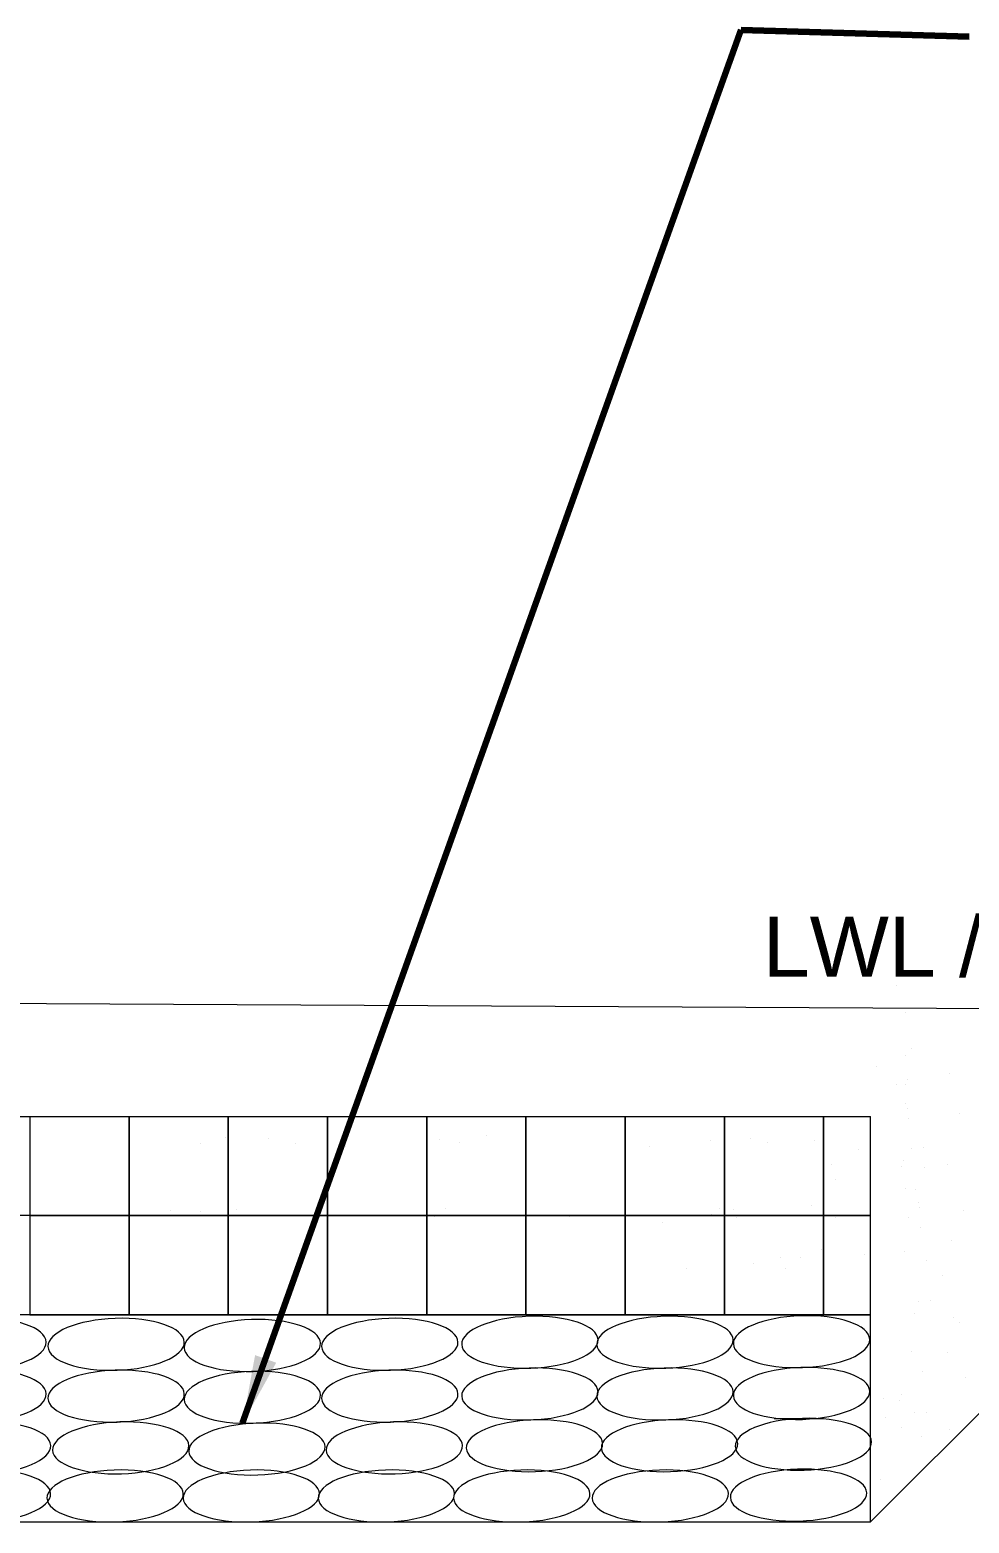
# Model space of a CAD drawing. Header units: inches. Extents: x -885 to 26362, y -28010 to 990.
# Drawn here: x 4418.85 to 4431.23, y -17633.19 to -17613.51 of the extents above; entities that cross this region are included whole.
import ezdxf

# ---------------------------------------------------------------- set-up
doc = ezdxf.new("R2010")
doc.units = ezdxf.units.IN
doc.header["$MEASUREMENT"] = 0
doc.layers.add('LINE', color=7, linetype='Continuous')
doc.styles.add('Arial-200', font='arial.ttf')
doc.styles.get("Standard").update_dxf_attribs({"font": 'arial.ttf'})
doc.dimstyles.get("Standard").update_dxf_attribs({"dimtxt": 0.18, "dimasz": 0.18, "dimexe": 0.18, "dimexo": 0.0625, "dimgap": 0.09, "dimtad": 0, "dimtih": 1, "dimtoh": 1, "dimdec": 4, "dimzin": 0, "dimdsep": 46, "dimtxsty": 'Standard', "dimcen": 0.09, "dimadec": 0, "dimazin": 0, "dimtfac": 1, "dimtdec": 4, "dimtofl": 0, "dimtmove": 0, "dimatfit": 3, "dimfxl": 1, "dimtolj": 1, "dimtzin": 0, "dimarcsym": 0})

msp = doc.modelspace()

# ---------------------------------------------------------------- linework, layer by layer
at = {"color": 0, "linetype": 'Continuous', "lineweight": 20, "ltscale": 0.5}
for p, q in [((4413.621314, -17627.828398), (4429.929548, -17627.828399)), ((4413.621314, -17627.828398), (4429.929548, -17627.828399)), ((4429.929548, -17630.44324), (4414.052065, -17630.443237)), ((4429.929548, -17630.44324), (4414.052065, -17630.443237))]:
    msp.add_line(p, q, dxfattribs=at)
at = {"linetype": 'ByBlock', "lineweight": 20, "ltscale": 0.5}
for p, q in [((4429.929548, -17630.443237), (4429.929548, -17627.828399)), ((4429.929548, -17630.443237), (4429.929548, -17627.828399)), ((4429.929548, -17633.171047), (4429.929548, -17629.925771)), ((4429.929548, -17633.171047), (4429.929548, -17629.925771))]:
    msp.add_line(p, q, dxfattribs=at)
at = {"layer": 'LINE', "color": 7, "lineweight": 20, "ltscale": 0.5}
for p, q in [((4430.268127, -17626.103426), (4430.268127, -17626.103426)), ((4430.268127, -17626.103426), (4430.268127, -17626.103426)), ((4429.929548, -17633.171047), (4436.662685, -17626.43791)), ((4429.929548, -17633.171047), (4436.662685, -17626.43791)), ((4430.394177, -17626.453399), (4430.394177, -17626.453399)), ((4430.394177, -17626.453399), (4430.394177, -17626.453399)), ((4430.394522, -17627.02579), (4430.394522, -17627.02579)), ((4430.394522, -17627.02579), (4430.394522, -17627.02579)), ((4430.473081, -17626.937531), (4430.473081, -17626.937531)), ((4430.473081, -17626.937531), (4430.473081, -17626.937531)), ((4430.001496, -17627.1732), (4430.001496, -17627.1732)), ((4430.001496, -17627.1732), (4430.001496, -17627.1732)), ((4430.969771, -17627.260066), (4430.969771, -17627.260066)), ((4430.969771, -17627.260066), (4430.969771, -17627.260066)), ((4430.268127, -17627.410845), (4430.268127, -17627.410845)), ((4430.268127, -17627.410845), (4430.268127, -17627.410845)), ((4430.394522, -17627.411114), (4430.394522, -17627.411114)), ((4430.394522, -17627.411114), (4430.394522, -17627.411114)), ((4430.419704, -17627.341425), (4430.419704, -17627.341425)), ((4430.419704, -17627.341425), (4430.419704, -17627.341425)), ((4430.394522, -17627.656057), (4430.394522, -17627.656057)), ((4430.394522, -17627.656057), (4430.394522, -17627.656057)), ((4418.850991, -17627.828398), (4418.850991, -17628.482108)), ((4418.850991, -17627.828398), (4418.850991, -17628.482108)), ((4420.158411, -17627.828398), (4420.158411, -17628.482108)), ((4420.158411, -17628.482108), (4420.158411, -17627.828398)), ((4420.158411, -17627.828398), (4420.158411, -17628.482108)), ((4420.158411, -17628.482108), (4420.158411, -17627.828398)), ((4421.46583, -17628.482108), (4421.46583, -17627.828398)), ((4421.46583, -17627.828398), (4421.46583, -17628.482108)), ((4421.46583, -17628.482108), (4421.46583, -17627.828398)), ((4421.46583, -17627.828398), (4421.46583, -17628.482108)), ((4422.773249, -17628.482108), (4422.773249, -17627.828398)), ((4422.773249, -17627.828398), (4422.773249, -17628.482108)), ((4422.773249, -17628.482108), (4422.773249, -17627.828398)), ((4422.773249, -17627.828398), (4422.773249, -17628.482108)), ((4424.080668, -17628.482108), (4424.080668, -17627.828398)), ((4424.080668, -17628.482108), (4424.080668, -17627.828398)), ((4424.080668, -17627.828399), (4424.080668, -17628.482108)), ((4424.080668, -17627.828399), (4424.080668, -17628.482108)), ((4425.388087, -17628.482108), (4425.388087, -17627.828399)), ((4425.388087, -17628.482108), (4425.388087, -17627.828399)), ((4425.388088, -17627.828399), (4425.388087, -17628.482108)), ((4425.388088, -17627.828399), (4425.388087, -17628.482108)), ((4426.695507, -17628.482108), (4426.695507, -17627.828399)), ((4426.695507, -17627.828399), (4426.695507, -17628.482108)), ((4426.695507, -17628.482108), (4426.695507, -17627.828399)), ((4426.695507, -17627.828399), (4426.695507, -17628.482108)), ((4428.002926, -17628.482108), (4428.002926, -17627.828399)), ((4428.002926, -17627.828399), (4428.002926, -17628.482108)), ((4428.002926, -17628.482108), (4428.002926, -17627.828399)), ((4428.002926, -17627.828399), (4428.002926, -17628.482108)), ((4429.310345, -17628.482108), (4429.310345, -17627.828399)), ((4429.310345, -17627.828399), (4429.310345, -17628.482108)), ((4429.310345, -17628.482108), (4429.310345, -17627.828399)), ((4429.310345, -17627.828399), (4429.310345, -17628.482108)), ((4430.419704, -17627.726749), (4430.419704, -17627.726749)), ((4430.419704, -17627.726749), (4430.419704, -17627.726749)), ((4430.427676, -17627.855363), (4430.427676, -17627.855363)), ((4430.427676, -17627.855363), (4430.427676, -17627.855363)), ((4431.09675, -17627.793341), (4431.09675, -17627.793341)), ((4431.09675, -17627.793341), (4431.09675, -17627.793341)), ((4421.432123, -17628.103073), (4421.432123, -17628.103073)), ((4421.432123, -17628.103073), (4421.432123, -17628.103073)), ((4424.864359, -17628.085609), (4424.864359, -17628.085609)), ((4424.864359, -17628.085609), (4424.864359, -17628.085609)), ((4421.095792, -17628.184102), (4421.095792, -17628.184102)), ((4421.095792, -17628.184102), (4421.095792, -17628.184102)), ((4422.000843, -17628.12076), (4422.000843, -17628.12076)), ((4422.000843, -17628.12076), (4422.000843, -17628.12076)), ((4422.355484, -17628.179675), (4422.355484, -17628.179675)), ((4422.355484, -17628.179675), (4422.355484, -17628.179675)), ((4423.00595, -17628.222923), (4423.00595, -17628.222923)), ((4423.00595, -17628.222923), (4423.00595, -17628.222923)), ((4424.243418, -17628.127726), (4424.243418, -17628.127726)), ((4424.243418, -17628.127726), (4424.243418, -17628.127726)), ((4424.505929, -17628.168408), (4424.505929, -17628.168408)), ((4424.505929, -17628.168408), (4424.505929, -17628.168408)), ((4425.38203, -17628.192628), (4425.38203, -17628.192628)), ((4425.38203, -17628.192628), (4425.38203, -17628.192628)), ((4427.017568, -17628.218418), (4427.017568, -17628.218418)), ((4427.017568, -17628.218418), (4427.017568, -17628.218418)), ((4427.8222, -17628.148164), (4427.8222, -17628.148164)), ((4427.8222, -17628.148164), (4427.8222, -17628.148164)), ((4428.342321, -17628.121773), (4428.342321, -17628.121773)), ((4428.342321, -17628.121773), (4428.342321, -17628.121773)), ((4428.573618, -17628.176403), (4428.573618, -17628.176403)), ((4428.573618, -17628.176403), (4428.573618, -17628.176403)), ((4429.192042, -17628.15024), (4429.192042, -17628.15024)), ((4429.192042, -17628.15024), (4429.192042, -17628.15024)), ((4429.766769, -17628.270702), (4429.766769, -17628.270702)), ((4429.766769, -17628.270702), (4429.766769, -17628.270702)), ((4430.473081, -17628.24495), (4430.473081, -17628.24495)), ((4430.473081, -17628.24495), (4430.473081, -17628.24495)), ((4430.62151, -17628.238469), (4430.62151, -17628.238469)), ((4430.62151, -17628.238469), (4430.62151, -17628.238469)), ((4418.850991, -17628.482108), (4418.850991, -17629.135818)), ((4418.850991, -17628.482108), (4418.850991, -17629.135818)), ((4420.158411, -17628.482108), (4420.158411, -17629.135818)), ((4420.158411, -17629.135818), (4420.158411, -17628.482108)), ((4420.158411, -17628.482108), (4420.158411, -17629.135818)), ((4420.158411, -17629.135818), (4420.158411, -17628.482108)), ((4421.46583, -17629.135818), (4421.46583, -17628.482108)), ((4421.46583, -17628.482108), (4421.46583, -17629.135818)), ((4421.46583, -17629.135818), (4421.46583, -17628.482108)), ((4421.46583, -17628.482108), (4421.46583, -17629.135818)), ((4422.773249, -17629.135818), (4422.773249, -17628.482108)), ((4422.773249, -17628.482108), (4422.773249, -17629.135818)), ((4422.773249, -17629.135818), (4422.773249, -17628.482108)), ((4422.773249, -17628.482108), (4422.773249, -17629.135818)), ((4424.080668, -17628.482108), (4424.080668, -17629.135818)), ((4424.080668, -17629.135818), (4424.080668, -17628.482108)), ((4424.080668, -17628.482108), (4424.080668, -17629.135818)), ((4424.080668, -17629.135818), (4424.080668, -17628.482108)), ((4425.388087, -17628.482108), (4425.388087, -17629.135818)), ((4425.388087, -17629.135818), (4425.388087, -17628.482108)), ((4425.388087, -17628.482108), (4425.388087, -17629.135818)), ((4425.388087, -17629.135818), (4425.388087, -17628.482108)), ((4426.695507, -17629.135818), (4426.695507, -17628.482108)), ((4426.695507, -17628.482108), (4426.695507, -17629.135818)), ((4426.695507, -17629.135818), (4426.695507, -17628.482108)), ((4426.695507, -17628.482108), (4426.695507, -17629.135818)), ((4428.002926, -17629.135818), (4428.002926, -17628.482108)), ((4428.002926, -17628.482108), (4428.002926, -17629.135818)), ((4428.002926, -17629.135818), (4428.002926, -17628.482108)), ((4428.002926, -17628.482108), (4428.002926, -17629.135818)), ((4429.310345, -17629.135818), (4429.310345, -17628.482108)), ((4429.310345, -17628.482108), (4429.310345, -17629.135818)), ((4429.310345, -17629.135818), (4429.310345, -17628.482108)), ((4429.310345, -17628.482108), (4429.310345, -17629.135818)), ((4429.409779, -17628.458987), (4429.409779, -17628.458987)), ((4429.409779, -17628.458987), (4429.409779, -17628.458987)), ((4430.341145, -17628.49216), (4430.341145, -17628.49216)), ((4430.341145, -17628.49216), (4430.341145, -17628.49216)), ((4430.364418, -17628.414441), (4430.364418, -17628.414441)), ((4430.364418, -17628.414441), (4430.364418, -17628.414441)), ((4430.641315, -17628.506442), (4430.641315, -17628.506442)), ((4430.641315, -17628.506442), (4430.641315, -17628.506442)), ((4430.936242, -17628.459562), (4430.936242, -17628.459562)), ((4430.936242, -17628.459562), (4430.936242, -17628.459562)), ((4429.470113, -17628.657312), (4429.470113, -17628.657312)), ((4429.470113, -17628.657312), (4429.470113, -17628.657312)), ((4430.383397, -17628.77278), (4430.383397, -17628.77278)), ((4430.383397, -17628.77278), (4430.383397, -17628.77278)), ((4430.515265, -17628.786736), (4430.515265, -17628.786736)), ((4430.515265, -17628.786736), (4430.515265, -17628.786736)), ((4420.706645, -17629.073922), (4420.706645, -17629.073922)), ((4420.706645, -17629.073922), (4420.706645, -17629.073922)), ((4421.105456, -17629.084077), (4421.105456, -17629.084077)), ((4421.105456, -17629.084077), (4421.105456, -17629.084077)), ((4421.571133, -17629.048933), (4421.571133, -17629.048933)), ((4421.571133, -17629.048933), (4421.571133, -17629.048933)), ((4422.686843, -17629.100451), (4422.686843, -17629.100451)), ((4422.686843, -17629.100451), (4422.686843, -17629.100451)), ((4424.330252, -17629.043206), (4424.330252, -17629.043206)), ((4424.330252, -17629.043206), (4424.330252, -17629.043206)), ((4427.941508, -17629.04654), (4427.941508, -17629.04654)), ((4427.941508, -17629.04654), (4427.941508, -17629.04654)), ((4428.122083, -17629.053662), (4428.122083, -17629.053662)), ((4428.122083, -17629.053662), (4428.122083, -17629.053662)), ((4429.154088, -17629.000126), (4429.154088, -17629.000126)), ((4429.154088, -17629.000126), (4429.154088, -17629.000126)), ((4430.559968, -17628.958694), (4430.559968, -17628.958694)), ((4430.559968, -17628.958694), (4430.559968, -17628.958694)), ((4430.568133, -17629.027688), (4430.568133, -17629.027688)), ((4430.568133, -17629.027688), (4430.568133, -17629.027688)), ((4431.156707, -17629.074654), (4431.156707, -17629.074654)), ((4431.156707, -17629.074654), (4431.156707, -17629.074654)), ((4418.850991, -17629.135818), (4418.197282, -17629.135818)), ((4418.850991, -17629.135818), (4418.197282, -17629.135818)), ((4418.850991, -17629.135818), (4418.850991, -17629.789527)), ((4419.504701, -17629.135818), (4418.850991, -17629.135818)), ((4418.850991, -17629.135818), (4419.504701, -17629.135818)), ((4418.850991, -17629.135818), (4418.850991, -17629.789527)), ((4419.504701, -17629.135818), (4418.850991, -17629.135818)), ((4418.850991, -17629.135818), (4419.504701, -17629.135818)), ((4420.158411, -17629.135818), (4419.504701, -17629.135818)), ((4419.504701, -17629.135818), (4420.158411, -17629.135818)), ((4420.158411, -17629.135818), (4419.504701, -17629.135818)), ((4419.504701, -17629.135818), (4420.158411, -17629.135818)), ((4420.158411, -17629.135818), (4420.158411, -17629.789527)), ((4420.81212, -17629.135818), (4420.158411, -17629.135818)), ((4420.158411, -17629.789527), (4420.158411, -17629.135818)), ((4420.158411, -17629.135818), (4420.81212, -17629.135818)), ((4420.158411, -17629.135818), (4420.158411, -17629.789527)), ((4420.81212, -17629.135818), (4420.158411, -17629.135818)), ((4420.158411, -17629.789527), (4420.158411, -17629.135818)), ((4420.158411, -17629.135818), (4420.81212, -17629.135818)), ((4420.228916, -17629.141369), (4420.228916, -17629.141369)), ((4420.228916, -17629.141369), (4420.228916, -17629.141369)), ((4421.46583, -17629.135818), (4420.81212, -17629.135818)), ((4420.81212, -17629.135818), (4421.46583, -17629.135818)), ((4421.46583, -17629.135818), (4420.81212, -17629.135818)), ((4420.81212, -17629.135818), (4421.46583, -17629.135818)), ((4421.46583, -17629.789527), (4421.46583, -17629.135818)), ((4421.46583, -17629.135818), (4421.46583, -17629.789527)), ((4422.119539, -17629.135818), (4421.46583, -17629.135818)), ((4421.46583, -17629.135818), (4422.119539, -17629.135818)), ((4421.46583, -17629.789527), (4421.46583, -17629.135818)), ((4421.46583, -17629.135818), (4421.46583, -17629.789527)), ((4422.119539, -17629.135818), (4421.46583, -17629.135818)), ((4421.46583, -17629.135818), (4422.119539, -17629.135818)), ((4422.773249, -17629.135818), (4422.119539, -17629.135818)), ((4422.119539, -17629.135818), (4422.773249, -17629.135818)), ((4422.773249, -17629.135818), (4422.119539, -17629.135818)), ((4422.119539, -17629.135818), (4422.773249, -17629.135818)), ((4422.773249, -17629.789527), (4422.773249, -17629.135818)), ((4422.773249, -17629.135818), (4422.773249, -17629.789527)), ((4423.426959, -17629.135818), (4422.773249, -17629.135818)), ((4422.773249, -17629.135818), (4423.426959, -17629.135818)), ((4422.773249, -17629.789527), (4422.773249, -17629.135818)), ((4422.773249, -17629.135818), (4422.773249, -17629.789527)), ((4423.426959, -17629.135818), (4422.773249, -17629.135818)), ((4422.773249, -17629.135818), (4423.426959, -17629.135818)), ((4424.080668, -17629.135818), (4423.426959, -17629.135818)), ((4423.426959, -17629.135818), (4424.080668, -17629.135818)), ((4424.080668, -17629.135818), (4423.426959, -17629.135818)), ((4423.426959, -17629.135818), (4424.080668, -17629.135818)), ((4424.080668, -17629.135818), (4424.080668, -17629.789527)), ((4424.734378, -17629.135818), (4424.080668, -17629.135818)), ((4424.080668, -17629.789527), (4424.080668, -17629.135818)), ((4424.080668, -17629.135818), (4424.734378, -17629.135818)), ((4424.080668, -17629.135818), (4424.080668, -17629.789527)), ((4424.734378, -17629.135818), (4424.080668, -17629.135818)), ((4424.080668, -17629.789527), (4424.080668, -17629.135818)), ((4424.080668, -17629.135818), (4424.734378, -17629.135818)), ((4424.179262, -17629.149412), (4424.179262, -17629.149412)), ((4424.179262, -17629.149412), (4424.179262, -17629.149412)), ((4425.388087, -17629.135818), (4424.734378, -17629.135818)), ((4424.734378, -17629.135818), (4425.388087, -17629.135818)), ((4425.388087, -17629.135818), (4424.734378, -17629.135818)), ((4424.734378, -17629.135818), (4425.388087, -17629.135818)), ((4425.388087, -17629.789527), (4425.388087, -17629.135818)), ((4425.388087, -17629.135818), (4426.041797, -17629.135818)), ((4425.388087, -17629.789527), (4425.388087, -17629.135818)), ((4425.388087, -17629.135818), (4426.041797, -17629.135818)), ((4425.388088, -17629.135818), (4425.388087, -17629.789527)), ((4426.041797, -17629.135818), (4425.388088, -17629.135818)), ((4425.388088, -17629.135818), (4425.388087, -17629.789527)), ((4426.041797, -17629.135818), (4425.388088, -17629.135818)), ((4425.968094, -17629.148798), (4425.968094, -17629.148798)), ((4425.968094, -17629.148798), (4425.968094, -17629.148798)), ((4426.695507, -17629.135818), (4426.041797, -17629.135818)), ((4426.041797, -17629.135818), (4426.695507, -17629.135818)), ((4426.695507, -17629.135818), (4426.041797, -17629.135818)), ((4426.041797, -17629.135818), (4426.695507, -17629.135818)), ((4426.695507, -17629.789527), (4426.695507, -17629.135818)), ((4426.695507, -17629.135818), (4426.695507, -17629.789527)), ((4427.349216, -17629.135818), (4426.695507, -17629.135818)), ((4426.695507, -17629.135818), (4427.349216, -17629.135818)), ((4426.695507, -17629.789527), (4426.695507, -17629.135818)), ((4426.695507, -17629.135818), (4426.695507, -17629.789527)), ((4427.349216, -17629.135818), (4426.695507, -17629.135818)), ((4426.695507, -17629.135818), (4427.349216, -17629.135818)), ((4427.185361, -17629.226711), (4427.185361, -17629.226711)), ((4427.185361, -17629.226711), (4427.185361, -17629.226711)), ((4428.002926, -17629.135818), (4427.349216, -17629.135818)), ((4427.349216, -17629.135818), (4428.002926, -17629.135818)), ((4428.002926, -17629.135818), (4427.349216, -17629.135818)), ((4427.349216, -17629.135818), (4428.002926, -17629.135818)), ((4427.831986, -17629.117975), (4427.831986, -17629.117975)), ((4427.831986, -17629.117975), (4427.831986, -17629.117975)), ((4428.002926, -17629.789527), (4428.002926, -17629.135818)), ((4428.002926, -17629.135818), (4428.002926, -17629.789527)), ((4428.656636, -17629.135818), (4428.002926, -17629.135818)), ((4428.002926, -17629.135818), (4428.656636, -17629.135818)), ((4428.002926, -17629.789527), (4428.002926, -17629.135818)), ((4428.002926, -17629.135818), (4428.002926, -17629.789527)), ((4428.656636, -17629.135818), (4428.002926, -17629.135818)), ((4428.002926, -17629.135818), (4428.656636, -17629.135818)), ((4428.158177, -17629.155966), (4428.158177, -17629.155966)), ((4428.158177, -17629.155966), (4428.158177, -17629.155966)), ((4429.310345, -17629.135818), (4428.656636, -17629.135818)), ((4428.656636, -17629.135818), (4429.310345, -17629.135818)), ((4429.310345, -17629.135818), (4428.656636, -17629.135818)), ((4428.656636, -17629.135818), (4429.310345, -17629.135818)), ((4429.310345, -17629.789527), (4429.310345, -17629.135818)), ((4429.310345, -17629.135818), (4429.310345, -17629.789527)), ((4429.929548, -17629.135818), (4429.310345, -17629.135818)), ((4429.310345, -17629.135818), (4429.929548, -17629.135818)), ((4429.310345, -17629.789527), (4429.310345, -17629.135818)), ((4429.310345, -17629.135818), (4429.310345, -17629.789527)), ((4429.929548, -17629.135818), (4429.310345, -17629.135818)), ((4429.310345, -17629.135818), (4429.929548, -17629.135818)), ((4429.465597, -17629.155966), (4429.465597, -17629.155966)), ((4429.465597, -17629.155966), (4429.465597, -17629.155966)), ((4430.427676, -17629.162782), (4430.427676, -17629.162782)), ((4430.427676, -17629.162782), (4430.427676, -17629.162782)), ((4430.587938, -17629.295661), (4430.587938, -17629.295661)), ((4430.587938, -17629.295661), (4430.587938, -17629.295661)), ((4430.993452, -17629.468295), (4430.993452, -17629.468295)), ((4430.993452, -17629.468295), (4430.993452, -17629.468295)), ((4428.743024, -17629.688697), (4428.743024, -17629.688697)), ((4428.743024, -17629.688697), (4428.743024, -17629.688697)), ((4429.005659, -17629.683758), (4429.005659, -17629.683758)), ((4429.005659, -17629.683758), (4429.005659, -17629.683758)), ((4429.280181, -17629.581988), (4429.280181, -17629.581988)), ((4429.280181, -17629.581988), (4429.280181, -17629.581988)), ((4429.854672, -17629.64669), (4429.854672, -17629.64669)), ((4429.854672, -17629.64669), (4429.854672, -17629.64669)), ((4430.374299, -17629.613562), (4430.374299, -17629.613562)), ((4430.374299, -17629.613562), (4430.374299, -17629.613562)), ((4418.850991, -17629.789527), (4418.850991, -17630.443237)), ((4418.850991, -17629.789527), (4418.850991, -17630.443237)), ((4420.158411, -17629.789527), (4420.158411, -17630.443237)), ((4420.158411, -17630.443237), (4420.158411, -17629.789527)), ((4420.158411, -17629.789527), (4420.158411, -17630.443237)), ((4420.158411, -17630.443237), (4420.158411, -17629.789527)), ((4421.46583, -17630.443237), (4421.46583, -17629.789527)), ((4421.46583, -17629.789527), (4421.46583, -17630.443237)), ((4421.46583, -17630.443237), (4421.46583, -17629.789527)), ((4421.46583, -17629.789527), (4421.46583, -17630.443237)), ((4422.773249, -17630.443237), (4422.773249, -17629.789527)), ((4422.773249, -17629.789527), (4422.773249, -17630.443237)), ((4422.773249, -17630.443237), (4422.773249, -17629.789527)), ((4422.773249, -17629.789527), (4422.773249, -17630.443237)), ((4424.080668, -17629.789527), (4424.080668, -17630.443237)), ((4424.080668, -17630.443237), (4424.080668, -17629.789527)), ((4424.080668, -17629.789527), (4424.080668, -17630.443237)), ((4424.080668, -17630.443237), (4424.080668, -17629.789527)), ((4425.388087, -17629.789527), (4425.388087, -17630.443237)), ((4425.388087, -17630.443237), (4425.388087, -17629.789527)), ((4425.388087, -17629.789527), (4425.388087, -17630.443237)), ((4425.388087, -17630.443237), (4425.388087, -17629.789527)), ((4426.695507, -17630.443237), (4426.695507, -17629.789527)), ((4426.695507, -17629.789527), (4426.695507, -17630.443237)), ((4426.695507, -17630.443237), (4426.695507, -17629.789527)), ((4426.695507, -17629.789527), (4426.695507, -17630.443237)), ((4427.504468, -17629.833118), (4427.504468, -17629.833118)), ((4427.504468, -17629.833118), (4427.504468, -17629.833118)), ((4428.002926, -17630.443237), (4428.002926, -17629.789527)), ((4428.002926, -17629.789527), (4428.002926, -17630.443237)), ((4428.002926, -17630.443237), (4428.002926, -17629.789527)), ((4428.002926, -17629.789527), (4428.002926, -17630.443237)), ((4428.384594, -17629.771495), (4428.384594, -17629.771495)), ((4428.384594, -17629.771495), (4428.384594, -17629.771495)), ((4428.811887, -17629.833118), (4428.811887, -17629.833118)), ((4428.811887, -17629.833118), (4428.811887, -17629.833118)), ((4429.310345, -17630.443237), (4429.310345, -17629.789527)), ((4429.310345, -17629.789527), (4429.310345, -17630.443237)), ((4429.310345, -17630.443237), (4429.310345, -17629.789527)), ((4429.310345, -17629.789527), (4429.310345, -17630.443237)), ((4430.661074, -17629.720575), (4430.661074, -17629.720575)), ((4430.661074, -17629.720575), (4430.661074, -17629.720575)), ((4430.882865, -17629.925933), (4430.882865, -17629.925933)), ((4430.882865, -17629.925933), (4430.882865, -17629.925933)), ((4430.559968, -17630.266113), (4430.559968, -17630.266113)), ((4430.559968, -17630.266113), (4430.559968, -17630.266113)), ((4430.72324, -17630.258984), (4430.72324, -17630.258984)), ((4430.72324, -17630.258984), (4430.72324, -17630.258984)), ((4418.850991, -17630.443237), (4419.504701, -17630.443237)), ((4418.850991, -17630.443237), (4419.504701, -17630.443237)), ((4419.504701, -17630.443237), (4420.158411, -17630.443237)), ((4419.504701, -17630.443237), (4420.158411, -17630.443237)), ((4420.158411, -17630.443237), (4420.81212, -17630.443237)), ((4420.158411, -17630.443237), (4420.81212, -17630.443237)), ((4420.81212, -17630.443237), (4421.46583, -17630.443237)), ((4420.81212, -17630.443237), (4421.46583, -17630.443237)), ((4421.46583, -17630.443237), (4422.119539, -17630.443237)), ((4421.46583, -17630.443237), (4422.119539, -17630.443237)), ((4422.119539, -17630.443237), (4422.773249, -17630.443237)), ((4422.119539, -17630.443237), (4422.773249, -17630.443237)), ((4422.773249, -17630.443237), (4423.426959, -17630.443237)), ((4422.773249, -17630.443237), (4423.426959, -17630.443237)), ((4423.426959, -17630.443237), (4424.080668, -17630.443237)), ((4423.426959, -17630.443237), (4424.080668, -17630.443237)), ((4424.080668, -17630.443237), (4424.734378, -17630.443237)), ((4424.080668, -17630.443237), (4424.734378, -17630.443237)), ((4424.734378, -17630.443237), (4425.388087, -17630.443237)), ((4424.734378, -17630.443237), (4425.388087, -17630.443237)), ((4425.388087, -17630.443237), (4426.041797, -17630.443237)), ((4425.388087, -17630.443237), (4426.041797, -17630.443237)), ((4426.041797, -17630.443237), (4426.695507, -17630.443237)), ((4426.041797, -17630.443237), (4426.695507, -17630.443237)), ((4426.695507, -17630.443237), (4427.349216, -17630.443237)), ((4426.695507, -17630.443237), (4427.349216, -17630.443237)), ((4427.349216, -17630.443237), (4428.002926, -17630.443237)), ((4427.349216, -17630.443237), (4428.002926, -17630.443237)), ((4428.002926, -17630.443237), (4429.328867, -17630.443237)), ((4428.002926, -17630.443237), (4429.328867, -17630.443237)), ((4429.310345, -17630.443237), (4429.929548, -17630.44324)), ((4429.310345, -17630.443237), (4429.929548, -17630.44324)), ((4430.506591, -17630.425065), (4430.506591, -17630.425065)), ((4430.506591, -17630.425065), (4430.506591, -17630.425065)), ((4431.021651, -17630.48346), (4431.021651, -17630.48346)), ((4431.021651, -17630.48346), (4431.021651, -17630.48346)), ((4431.103329, -17630.541025), (4431.103329, -17630.541025)), ((4431.103329, -17630.541025), (4431.103329, -17630.541025)), ((4430.461887, -17630.930259), (4430.461887, -17630.930259)), ((4430.461887, -17630.930259), (4430.461887, -17630.930259)), ((4430.940074, -17630.934666), (4430.940074, -17630.934666)), ((4430.940074, -17630.934666), (4430.940074, -17630.934666)), ((4430.607697, -17631.186946), (4430.607697, -17631.186946)), ((4430.607697, -17631.186946), (4430.607697, -17631.186946)), ((4431.175815, -17631.27131), (4431.175815, -17631.27131)), ((4431.175815, -17631.27131), (4431.175815, -17631.27131)), ((4430.096239, -17631.539387), (4430.096239, -17631.539387)), ((4430.096239, -17631.539387), (4430.096239, -17631.539387)), ((4430.311041, -17631.573555), (4430.311041, -17631.573555)), ((4430.311041, -17631.573555), (4430.311041, -17631.573555)), ((4430.341145, -17631.492323), (4430.341145, -17631.492323)), ((4430.341145, -17631.492323), (4430.341145, -17631.492323)), ((4428.656636, -17631.80877), (4429.310345, -17631.80877)), ((4428.656636, -17631.80877), (4429.310345, -17631.80877)), ((4430.121818, -17631.794082), (4430.121818, -17631.794082)), ((4430.121818, -17631.794082), (4430.121818, -17631.794082)), ((4430.506591, -17631.732484), (4430.506591, -17631.732484)), ((4430.506591, -17631.732484), (4430.506591, -17631.732484)), ((4430.669863, -17631.725355), (4430.669863, -17631.725355)), ((4430.669863, -17631.725355), (4430.669863, -17631.725355)), ((4430.33002, -17631.931894), (4430.33002, -17631.931894)), ((4430.33002, -17631.931894), (4430.33002, -17631.931894)), ((4430.596598, -17632.050361), (4430.596598, -17632.050361)), ((4430.596598, -17632.050361), (4430.596598, -17632.050361)), ((4430.968274, -17631.94983), (4430.968274, -17631.94983)), ((4430.968274, -17631.94983), (4430.968274, -17631.94983)), ((4430.064024, -17632.617437), (4430.064024, -17632.617437)), ((4430.064024, -17632.617437), (4430.064024, -17632.617437)), ((4416.677589, -17633.171047), (4429.929548, -17633.171047)), ((4416.677589, -17633.171047), (4429.929548, -17633.171047))]:
    msp.add_line(p, q, dxfattribs=at)
msp.add_lwpolyline([(4436.662685, -17626.43791), (4396.445493, -17626.225034)], dxfattribs=at)
msp.add_lwpolyline([(4436.662685, -17626.43791), (4396.445493, -17626.225034)], dxfattribs=at)
at = {"layer": 'LINE', "color": 7, "lineweight": 20, "ltscale": 0.5, "extrusion": (0, 0, -1)}
for centre in [(4418.167755, -17630.831633), (4418.167755, -17630.831633), (4419.987918, -17630.831633), (4419.987918, -17630.831633), (4423.593357, -17630.831633), (4423.593357, -17630.831633), (4425.440028, -17630.803747), (4425.440028, -17630.803747), (4427.219541, -17630.803747), (4427.219541, -17630.803747), (4429.019579, -17630.796635), (4429.019579, -17630.796635), (4421.782901, -17630.847093), (4421.782901, -17630.847093), (4418.167755, -17631.514017), (4418.167755, -17631.514017), (4419.987918, -17631.514017), (4419.987918, -17631.514017), (4421.782901, -17631.529477), (4421.782901, -17631.529477), (4423.593357, -17631.514017), (4423.593357, -17631.514017), (4425.440028, -17631.486132), (4425.440028, -17631.486132), (4427.219541, -17631.486132), (4427.219541, -17631.486132), (4429.019579, -17631.479019), (4429.019579, -17631.479019), (4418.228093, -17632.196211), (4418.228093, -17632.196211), (4420.048256, -17632.196211), (4420.048256, -17632.196211), (4421.843239, -17632.211671), (4421.843239, -17632.211671), (4423.653696, -17632.196211), (4423.653696, -17632.196211), (4425.500366, -17632.168326), (4425.500366, -17632.168326), (4427.279879, -17632.168326), (4427.279879, -17632.168326), (4429.043914, -17632.148222), (4429.043914, -17632.148222), (4418.226202, -17632.829855), (4418.226202, -17632.829855), (4419.974762, -17632.829855), (4419.974762, -17632.829855), (4421.769745, -17632.829855), (4421.769745, -17632.829855), (4423.549258, -17632.829855), (4423.549258, -17632.829855), (4425.33282, -17632.829855), (4425.33282, -17632.829855), (4427.158752, -17632.829855), (4427.158752, -17632.829855), (4428.97952, -17632.818685), (4428.97952, -17632.818685)]:
    msp.add_ellipse(centre, major_axis=(-0.898346, -0.030541), ratio=0.379800122, dxfattribs=at)

# ---------------------------------------------------------------- texts
at = {"layer": 'LINE', "color": 7, "lineweight": 20, "ltscale": 0.5, "style": 'Arial-200'}
msp.add_text('LWL / EGL.', height=0.7923753, dxfattribs=at).set_placement((4428.510609, -17625.987702))
msp.add_text('LWL / EGL.', height=0.7923753, dxfattribs=at).set_placement((4428.510609, -17625.987702))

# ---------------------------------------------------------------- leaders
at = {"layer": 'LINE', "color": 7, "lineweight": 20, "ltscale": 0.5}
msp.add_leader([(4421.654947, -17631.871275), (4428.222197, -17613.510161), (4431.226419, -17613.595919)], dimstyle='Standard', override={"dimtxt": 1.2, "dimasz": 0.9, "dimclrd": 7, "dimclre": 7, "dimclrt": 7, "dimlwd": 65535, "dimlwe": 65535}, dxfattribs=at)
msp.add_leader([(4421.654947, -17631.871275), (4428.222197, -17613.510161), (4431.226419, -17613.595919)], dimstyle='Standard', override={"dimtxt": 1.2, "dimasz": 0.9, "dimclrd": 7, "dimclre": 7, "dimclrt": 7, "dimlwd": 65535, "dimlwe": 65535}, dxfattribs=at)

doc.saveas('drawing.dxf')
